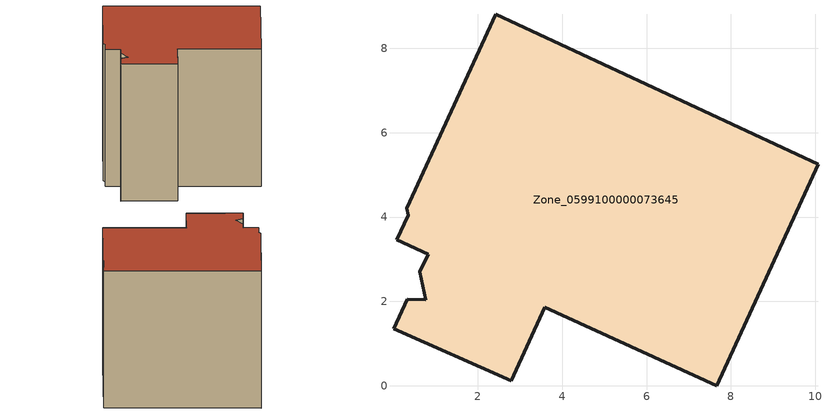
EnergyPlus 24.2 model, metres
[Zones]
Zone_0599100000073645
 floor ground (C_G): 0,1.36 0.32,2.05 0.76,2.04 0.63,2.7 0.83,3.12 0.08,3.46 0.35,4.05 0.32,4.21 2.42,8.81 10.06,5.25 7.67,0 3.59,1.86 2.79,0.12 z0
 wall outside (C_F): 0.32,2.05 0,1.36 2.79,0.12 3.59,1.86 7.67,0 10.06,5.25 2.42,8.81 0.32,4.21 0.35,4.05 0.08,3.46 0.83,3.12 0.63,2.7 0.76,2.04 0.32,2.05 z0:7.98
 roof outside (C_R): 0.08,3.46 0.83,3.12 0.63,2.7 0.76,2.04 0.32,2.05 0,1.36 2.79,0.12 3.59,1.86 7.67,0 10.06,5.25 2.42,8.81 0.32,4.21 0.35,4.05 z7.98
[BUILDING]
Pand.0599100000073645: North Axis=0; Terrain=City; Loads Convergence Tolerance Value=0.04; Temperature Convergence Tolerance Value=0.4; Solar Distribution=FullExterior; Maximum Number of Warmup Days=25; Minimum Number of Warmup Days=1
[Site:Location]
Rotterdam.The.Hague.AP_ZH_NLD Design_Conditions: Latitude=51.96; Longitude=4.45; Time Zone=1; Elevation=-4.5
[SITE:GROUNDTEMPERATURE:BUILDINGSURFACE]
18, 18, 18, 18, 18, 18, 18, 18, 18, 18, 18, 18
[MATERIAL] Thermal Absorptance=0.9; Solar Absorptance=0.7; Visible Absorptance=0.7
Name | Roughness | Thickness | Conductivity | Density | Specific Heat
G.TC.1946-1964 | MediumSmooth | 0.15 | 1 | 540 | 1210
F.TC.1946-1964 | Rough | 0.3 | 0.857143 | 1920 | 840
R.TC.1946-1964 | MediumRough | 0.2 | 0.235294 | 1500 | 1000
[CONSTRUCTION]
C_G: G.TC.1946-1964
C_F: F.TC.1946-1964
C_R: R.TC.1946-1964
[ZONE]
Zone_0599100000073645: Type=1; Multiplier=1; Ceiling Height=Autocalculate; Volume=Autocalculate; Floor Area=autocalculate; Part of Total Floor Area=Yes
[ZONEINFILTRATION:DESIGNFLOWRATE]
Infil_Zone_0599100000073645: Zone or ZoneList or Space or SpaceList=Zone_0599100000073645; Schedule=AlwaysOn; Design Flow Rate Calculation Method=Flow/Area; Flow Rate per Floor Area=0.003; Constant Term Coefficient=1; Temperature Term Coefficient=0; Velocity Term Coefficient=0; Velocity Squared Term Coefficient=0
[HVACTEMPLATE:ZONE:IDEALLOADSAIRSYSTEM]
Zone_0599100000073645: Maximum Heating Supply Air Temperature=50; Minimum Cooling Supply Air Temperature=13; Maximum Heating Supply Air Humidity Ratio=0.0156; Minimum Cooling Supply Air Humidity Ratio=0.0077; Heating Limit=NoLimit; Cooling Limit=NoLimit; Dehumidification Control Type=ConstantSensibleHeatRatio; Cooling Sensible Heat Ratio=0.7; Dehumidification Setpoint=60; Humidification Control Type=None; Humidification Setpoint=30; Outdoor Air Method=None; Outdoor Air Flow Rate per Person=0.00944; Outdoor Air Flow Rate per Zone Floor Area=0; Outdoor Air Flow Rate per Zone=0; Demand Controlled Ventilation Type=None; Outdoor Air Economizer Type=NoEconomizer; Heat Recovery Type=None; Sensible Heat Recovery Effectiveness=0.7; Latent Heat Recovery Effectiveness=0.65
[ZONECONTROL:THERMOSTAT]
ThermostatControl_Zone_0599100000073645: Zone or ZoneList=Zone_0599100000073645; Control Type Schedule=DualSetpointControlType; Control 1=Thermostat_Zone_0599100000073645; Temperature Difference Between Cutout And Setpoint=0
[THERMOSTATSETPOINT:DUALSETPOINT]
Thermostat_Zone_0599100000073645: Heating Setpoint Temperature Schedule=HeatingSetpoint_Zone_0599100000073645; Cooling Setpoint Temperature Schedule=CoolingSetpoint_Zone_0599100000073645
[SCHEDULE:COMPACT]
HeatingSetpoint_Zone_0599100000073645: Through: 12/31, For: AllDays, Until: 24:00, 21
CoolingSetpoint_Zone_0599100000073645: Through: 12/31, For: AllDays, Until: 24:00, 24
DualSetpointControlType: Through: 12/31, For: AllDays, Until: 24:00, 4
AlwaysOn: Through: 12/31, For: AllDays, Until: 24:00, 1
